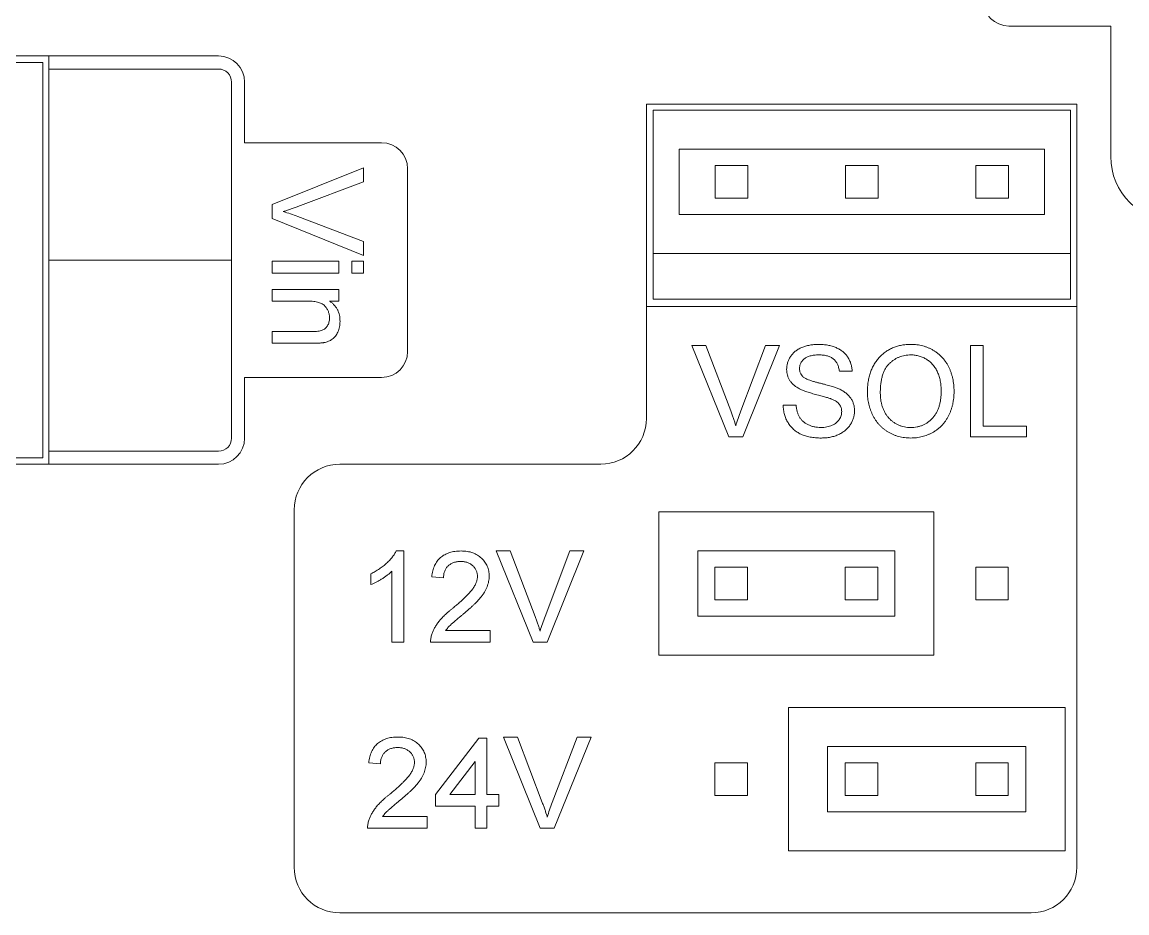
# Model space of a CAD drawing. Header units: inches. Extents: x 0.3 to 10.6, y 0.4 to 8.2.
# Drawn here: x 2.375 to 3.222, y 4.378 to 5.061 of the extents above; entities that cross this region are included whole.
import ezdxf

# ---------------------------------------------------------------- set-up
doc = ezdxf.new("R2010")
doc.units = ezdxf.units.IN
doc.header["$MEASUREMENT"] = 0

msp = doc.modelspace()

# ---------------------------------------------------------------- linework, layer by layer
at = {"color": 7, "linetype": 'Continuous', "lineweight": 15}
for p, q in [((3.13184, 5.05794), (3.20984, 5.05794)), ((3.20984, 5.05794), (3.20984, 4.95794)), ((2.05084, 5.03494), (2.39584, 5.03494)), ((2.52584, 5.03494), (2.39584, 5.03494)), ((2.39584, 5.03494), (2.39584, 5.02494)), ((2.39105, 5.03001), (2.31625, 5.03001)), ((2.39105, 4.72686), (2.39105, 5.03001)), ((2.52584, 5.02494), (2.39584, 5.02494)), ((2.39584, 5.02494), (2.39584, 4.87844)), ((2.53584, 4.87844), (2.53584, 5.01494)), ((2.54584, 4.96844), (2.54584, 5.01494)), ((3.18384, 4.99794), (2.85384, 4.99794)), ((2.85384, 4.99794), (2.85384, 4.84294)), ((3.18384, 4.84294), (3.18384, 4.99794)), ((2.85906, 4.99344), (3.17906, 4.99344)), ((2.85906, 4.84851), (2.85906, 4.99344)), ((3.17906, 4.99344), (3.17906, 4.84851)), ((2.65084, 4.96844), (2.54584, 4.96844)), ((2.87906, 4.96344), (2.87906, 4.91344)), ((3.15906, 4.96344), (2.87906, 4.96344)), ((3.15906, 4.91344), (3.15906, 4.96344)), ((2.56694, 4.92104), (2.63694, 4.94926)), ((2.63694, 4.94926), (2.63694, 4.93856)), ((2.67084, 4.80844), (2.67084, 4.94844)), ((2.93156, 4.95094), (2.90656, 4.95094)), ((2.90656, 4.95094), (2.90656, 4.92594)), ((2.93156, 4.92594), (2.93156, 4.95094)), ((3.03156, 4.95094), (3.00656, 4.95094)), ((3.00656, 4.95094), (3.00656, 4.92594)), ((3.03156, 4.92594), (3.03156, 4.95094)), ((3.10656, 4.95094), (3.10656, 4.92594)), ((3.13156, 4.95094), (3.10656, 4.95094)), ((3.13156, 4.92594), (3.13156, 4.95094)), ((2.63694, 4.93856), (2.58677, 4.91952)), ((2.90656, 4.92594), (2.93156, 4.92594)), ((3.00656, 4.92594), (3.03156, 4.92594)), ((3.10656, 4.92594), (3.13156, 4.92594)), ((2.56694, 4.91034), (2.56694, 4.92104)), ((2.87906, 4.91344), (3.15906, 4.91344)), ((2.63694, 4.8821), (2.56694, 4.91034)), ((2.58677, 4.91188), (2.63694, 4.89279)), ((2.63694, 4.89279), (2.63694, 4.8821)), ((2.85906, 4.88344), (3.17906, 4.88344)), ((2.53584, 4.87844), (2.39584, 4.87844)), ((2.39584, 4.87844), (2.39584, 4.73194)), ((2.53584, 4.74194), (2.53584, 4.87844)), ((2.56694, 4.86856), (2.56694, 4.87754)), ((2.56694, 4.87754), (2.6181, 4.87754)), ((2.6181, 4.87754), (2.6181, 4.86856)), ((2.62797, 4.87754), (2.63694, 4.87754)), ((2.62797, 4.86856), (2.62797, 4.87754)), ((2.63694, 4.87754), (2.63694, 4.86856)), ((2.6181, 4.86856), (2.56694, 4.86856)), ((2.63694, 4.86856), (2.62797, 4.86856)), ((2.56694, 4.84703), (2.56694, 4.856)), ((2.56694, 4.856), (2.6181, 4.856)), ((2.6181, 4.856), (2.6181, 4.84703)), ((2.59437, 4.84703), (2.56694, 4.84703)), ((2.6181, 4.84703), (2.61096, 4.84703)), ((2.85906, 4.84851), (3.17906, 4.84851)), ((2.85384, 4.84294), (2.85384, 4.75694)), ((3.18384, 4.84294), (2.85384, 4.84294)), ((3.18384, 4.41294), (3.18384, 4.84294)), ((2.56694, 4.81472), (2.56694, 4.82369)), ((2.56694, 4.82369), (2.59749, 4.82369)), ((2.59824, 4.81472), (2.56694, 4.81472)), ((2.91701, 4.74294), (2.88879, 4.81294)), ((2.88879, 4.81294), (2.89948, 4.81294)), ((2.89948, 4.81294), (2.91853, 4.76276)), ((2.92617, 4.76276), (2.94525, 4.81294)), ((2.95595, 4.81294), (2.92771, 4.74294)), ((2.94525, 4.81294), (2.95595, 4.81294)), ((3.10231, 4.74294), (3.10231, 4.81294)), ((3.10231, 4.81294), (3.11218, 4.81294)), ((3.11218, 4.81294), (3.11218, 4.75101)), ((2.54584, 4.78844), (2.65084, 4.78844)), ((2.54584, 4.74194), (2.54584, 4.78844)), ((3.01166, 4.79319), (3.00179, 4.79319)), ((2.95872, 4.76717), (2.96859, 4.76717)), ((3.11218, 4.75101), (3.14538, 4.75101)), ((3.14538, 4.75101), (3.14538, 4.74294)), ((2.92771, 4.74294), (2.91701, 4.74294)), ((3.14538, 4.74294), (3.10231, 4.74294)), ((2.39105, 4.72686), (2.31625, 4.72686)), ((2.39584, 4.73194), (2.52584, 4.73194)), ((2.39584, 4.73194), (2.39584, 4.72194)), ((2.39584, 4.72194), (2.05084, 4.72194)), ((2.39584, 4.72194), (2.52584, 4.72194)), ((2.81884, 4.72194), (2.61884, 4.72194)), ((2.58384, 4.68694), (2.58384, 4.41294)), ((2.86334, 4.68544), (2.86334, 4.57544)), ((3.07434, 4.68544), (2.86334, 4.68544)), ((3.07434, 4.57544), (3.07434, 4.68544)), ((2.66203, 4.65544), (2.66781, 4.65544)), ((2.66781, 4.65544), (2.66781, 4.58544)), ((2.767, 4.58544), (2.73877, 4.65544)), ((2.73877, 4.65544), (2.74947, 4.65544)), ((2.74947, 4.65544), (2.76852, 4.60526)), ((2.77616, 4.60526), (2.79524, 4.65544)), ((2.80594, 4.65544), (2.7777, 4.58544)), ((2.79524, 4.65544), (2.80594, 4.65544)), ((3.04434, 4.65544), (2.89334, 4.65544)), ((2.89334, 4.65544), (2.89334, 4.60544)), ((3.04434, 4.60544), (3.04434, 4.65544)), ((2.93134, 4.64294), (2.90634, 4.64294)), ((2.90634, 4.64294), (2.90634, 4.61794)), ((2.93134, 4.61794), (2.93134, 4.64294)), ((3.03134, 4.64294), (3.00634, 4.64294)), ((3.00634, 4.64294), (3.00634, 4.61794)), ((3.03134, 4.61794), (3.03134, 4.64294)), ((3.13134, 4.64294), (3.10634, 4.64294)), ((3.10634, 4.64294), (3.10634, 4.61794)), ((3.13134, 4.61794), (3.13134, 4.64294)), ((2.64268, 4.62966), (2.64268, 4.63794)), ((2.65883, 4.58544), (2.65883, 4.63998)), ((2.69832, 4.63479), (2.68935, 4.63569)), ((2.90634, 4.61794), (2.93134, 4.61794)), ((3.00634, 4.61794), (3.03134, 4.61794)), ((3.10634, 4.61794), (3.13134, 4.61794)), ((2.89334, 4.60544), (3.04434, 4.60544)), ((2.69997, 4.59441), (2.73422, 4.59441)), ((2.73422, 4.59441), (2.73422, 4.58544)), ((2.66781, 4.58544), (2.65883, 4.58544)), ((2.73422, 4.58544), (2.68845, 4.58544)), ((2.7777, 4.58544), (2.767, 4.58544)), ((2.86334, 4.57544), (3.07434, 4.57544)), ((3.17484, 4.53544), (2.96284, 4.53544)), ((2.96284, 4.53544), (2.96284, 4.42544)), ((3.17484, 4.42544), (3.17484, 4.53544)), ((2.69218, 4.46883), (2.72539, 4.5119)), ((2.72539, 4.5119), (2.73167, 4.5119)), ((2.73167, 4.5119), (2.73167, 4.46883)), ((2.77253, 4.4428), (2.7443, 4.5128)), ((2.7443, 4.5128), (2.755, 4.5128)), ((2.755, 4.5128), (2.77405, 4.46263)), ((2.78169, 4.46263), (2.80077, 4.5128)), ((2.81147, 4.5128), (2.78323, 4.4428)), ((2.80077, 4.5128), (2.81147, 4.5128)), ((3.14484, 4.50544), (2.99284, 4.50544)), ((2.99284, 4.50544), (2.99284, 4.45544)), ((3.14484, 4.45544), (3.14484, 4.50544)), ((2.65, 4.49216), (2.64103, 4.49306)), ((2.7227, 4.49404), (2.70326, 4.46883)), ((2.7227, 4.46883), (2.7227, 4.49404)), ((2.93134, 4.49294), (2.90634, 4.49294)), ((2.90634, 4.49294), (2.90634, 4.46794)), ((2.93134, 4.46794), (2.93134, 4.49294)), ((3.03134, 4.49294), (3.00634, 4.49294)), ((3.00634, 4.49294), (3.00634, 4.46794)), ((3.03134, 4.46794), (3.03134, 4.49294)), ((3.13134, 4.49294), (3.10634, 4.49294)), ((3.10634, 4.49294), (3.10634, 4.46794)), ((3.13134, 4.46794), (3.13134, 4.49294)), ((2.69218, 4.45985), (2.69218, 4.46883)), ((2.70326, 4.46883), (2.7227, 4.46883)), ((2.73167, 4.46883), (2.74064, 4.46883)), ((2.74064, 4.46883), (2.74064, 4.45985)), ((2.90634, 4.46794), (2.93134, 4.46794)), ((3.00634, 4.46794), (3.03134, 4.46794)), ((3.10634, 4.46794), (3.13134, 4.46794)), ((2.7227, 4.45985), (2.69218, 4.45985)), ((2.7227, 4.4428), (2.7227, 4.45985)), ((2.74064, 4.45985), (2.73167, 4.45985)), ((2.73167, 4.45985), (2.73167, 4.4428)), ((2.99284, 4.45544), (3.14484, 4.45544)), ((2.65166, 4.45178), (2.6859, 4.45178)), ((2.6859, 4.45178), (2.6859, 4.4428)), ((2.6859, 4.4428), (2.64013, 4.4428)), ((2.73167, 4.4428), (2.7227, 4.4428)), ((2.78323, 4.4428), (2.77253, 4.4428)), ((2.96284, 4.42544), (3.17484, 4.42544)), ((2.61884, 4.37794), (3.14884, 4.37794))]:
    msp.add_line(p, q, dxfattribs=at)
for centre, radius, start, end in [((3.13184, 5.07794), 0.02, 180, 270), ((2.52584, 5.01494), 0.02, 0, 90), ((2.52584, 5.01494), 0.01, 0, 90), ((2.65084, 4.94844), 0.02, 0, 90), ((3.25984, 4.95794), 0.05, 180, 0), ((2.65084, 4.80844), 0.02, 270, 0), ((2.81884, 4.75694), 0.035, 270, 0), ((2.52584, 4.74194), 0.01, 270, 0), ((2.52584, 4.74194), 0.02, 270, 0), ((2.61884, 4.68694), 0.035, 90, 180), ((2.61884, 4.41294), 0.035, 180, 270), ((3.14884, 4.41294), 0.035, 270, 0)]:
    msp.add_arc(centre, radius, start, end, dxfattribs=at)
for points, knots in [([(2.58677, 4.91952), (2.58578, 4.91915), (2.58385, 4.91841), (2.58097, 4.91743), (2.5782, 4.91649), (2.57636, 4.91594), (2.57547, 4.91568)], [0, 0, 0, 0, 0.265692, 0.519361, 0.76558, 1, 1, 1, 1]), ([(2.57547, 4.91568), (2.57736, 4.91511), (2.58117, 4.91396), (2.5849, 4.91258), (2.58677, 4.91188)], [0, 0, 0, 0, 0.496441, 1, 1, 1, 1]), ([(2.61092, 4.83394), (2.61091, 4.83438), (2.61088, 4.83525), (2.61074, 4.83652), (2.61044, 4.83774), (2.61009, 4.83893), (2.60958, 4.84005), (2.609, 4.84114), (2.60829, 4.84218), (2.60748, 4.84318), (2.60652, 4.84412), (2.60534, 4.8449), (2.60398, 4.84555), (2.60243, 4.8461), (2.60069, 4.84651), (2.59875, 4.84682), (2.59662, 4.847), (2.59514, 4.84702), (2.59437, 4.84703)], [0, 0, 0, 0, 0.05474, 0.107494, 0.159432, 0.210592, 0.261398, 0.312429, 0.36439, 0.41773, 0.472461, 0.530716, 0.592905, 0.660261, 0.734487, 0.815792, 0.903972, 1, 1, 1, 1]), ([(2.61096, 4.84703), (2.6116, 4.84656), (2.61285, 4.84565), (2.6145, 4.84408), (2.61589, 4.84233), (2.61704, 4.84046), (2.61791, 4.83841), (2.61854, 4.83622), (2.61893, 4.83388), (2.61897, 4.83227), (2.619, 4.83145)], [0, 0, 0, 0, 0.128951, 0.252973, 0.373396, 0.492638, 0.612688, 0.736276, 0.865056, 1, 1, 1, 1]), ([(2.59749, 4.82369), (2.5983, 4.8237), (2.59982, 4.82372), (2.60193, 4.82389), (2.60372, 4.82419), (2.60523, 4.8246), (2.6065, 4.82521), (2.60761, 4.826), (2.60859, 4.82696), (2.60941, 4.82812), (2.61009, 4.82941), (2.61058, 4.83082), (2.61086, 4.83235), (2.6109, 4.8334), (2.61092, 4.83394)], [0, 0, 0, 0, 0.125533, 0.234129, 0.327094, 0.405164, 0.474844, 0.543682, 0.613556, 0.686418, 0.761263, 0.83768, 0.916901, 1, 1, 1, 1]), ([(2.619, 4.83145), (2.61898, 4.83073), (2.61894, 4.8293), (2.61863, 4.82722), (2.61811, 4.82521), (2.61739, 4.82332), (2.61649, 4.8216), (2.61549, 4.82006), (2.61432, 4.81877), (2.61302, 4.81772), (2.6116, 4.81685), (2.61005, 4.81616), (2.60839, 4.81557), (2.60723, 4.81531), (2.60663, 4.81518)], [0, 0, 0, 0, 0.096432, 0.190028, 0.28182, 0.372899, 0.460187, 0.541381, 0.618426, 0.691795, 0.765068, 0.840083, 0.918225, 1, 1, 1, 1]), ([(2.60663, 4.81518), (2.60641, 4.81514), (2.60594, 4.81505), (2.60517, 4.81498), (2.60429, 4.81489), (2.6033, 4.81482), (2.60219, 4.81479), (2.60098, 4.81474), (2.59965, 4.81473), (2.59872, 4.81472), (2.59824, 4.81472)], [0, 0, 0, 0, 0.079515, 0.17013, 0.275678, 0.394386, 0.526238, 0.669757, 0.828207, 1, 1, 1, 1]), ([(2.96141, 4.79466), (2.96144, 4.79553), (2.96151, 4.79726), (2.9621, 4.79979), (2.96303, 4.80223), (2.9641, 4.80416), (2.96514, 4.80563), (2.966, 4.80668), (2.96697, 4.80765), (2.96801, 4.80856), (2.96915, 4.80939), (2.97035, 4.81017), (2.97167, 4.81085), (2.97351, 4.8117), (2.97597, 4.81256), (2.97908, 4.8133), (2.98234, 4.81374), (2.98457, 4.8138), (2.98571, 4.81383)], [0, 0, 0, 0, 0.074995, 0.149165, 0.223664, 0.300412, 0.33957, 0.378921, 0.418096, 0.45823, 0.498427, 0.539708, 0.582216, 0.625824, 0.715481, 0.807384, 0.901634, 1, 1, 1, 1]), ([(2.98571, 4.81383), (2.98695, 4.8138), (2.98938, 4.81375), (2.9929, 4.81329), (2.99618, 4.81249), (2.99876, 4.81161), (3.00066, 4.81071), (3.00202, 4.81), (3.00327, 4.80919), (3.00444, 4.80832), (3.00554, 4.80737), (3.00653, 4.80634), (3.00746, 4.80525), (3.00856, 4.80369), (3.00974, 4.80163), (3.01076, 4.79896), (3.01146, 4.79613), (3.01159, 4.79418), (3.01166, 4.79319)], [0, 0, 0, 0, 0.100475, 0.195644, 0.286083, 0.372983, 0.415026, 0.456052, 0.495939, 0.535566, 0.574087, 0.612519, 0.651081, 0.689513, 0.766237, 0.84235, 0.919974, 1, 1, 1, 1]), ([(3.02333, 4.77701), (3.02336, 4.77841), (3.0234, 4.78115), (3.02385, 4.78513), (3.02456, 4.78888), (3.02559, 4.79239), (3.0269, 4.79567), (3.02848, 4.79872), (3.03039, 4.80153), (3.03256, 4.80409), (3.03497, 4.80637), (3.03755, 4.80838), (3.04031, 4.81007), (3.04324, 4.81146), (3.04634, 4.81252), (3.0496, 4.81327), (3.05303, 4.81375), (3.05538, 4.81381), (3.05658, 4.81383)], [0, 0, 0, 0, 0.075226, 0.146575, 0.2145, 0.27953, 0.342403, 0.403496, 0.463762, 0.523864, 0.583252, 0.641302, 0.698898, 0.756295, 0.814628, 0.874325, 0.935783, 1, 1, 1, 1]), ([(3.05658, 4.81383), (3.05737, 4.81382), (3.05894, 4.81379), (3.06126, 4.81358), (3.06352, 4.81321), (3.06572, 4.81271), (3.06786, 4.81206), (3.06995, 4.81129), (3.07196, 4.81033), (3.07392, 4.80926), (3.07579, 4.80806), (3.07755, 4.80673), (3.0792, 4.80529), (3.08075, 4.80376), (3.08215, 4.80209), (3.08346, 4.80032), (3.08465, 4.79843), (3.08571, 4.79643), (3.08667, 4.79435), (3.08748, 4.79219), (3.08818, 4.78997), (3.08876, 4.78767), (3.08918, 4.7853), (3.08952, 4.78287), (3.08969, 4.78037), (3.08973, 4.77868), (3.08974, 4.77782)], [0, 0, 0, 0, 0.043099, 0.0855868, 0.1269077, 0.1679675, 0.2084496, 0.2490254, 0.2892805, 0.3300098, 0.3705977, 0.410466, 0.4500332, 0.4896882, 0.5291164, 0.5690368, 0.6097031, 0.6507589, 0.6925093, 0.7342191, 0.7767069, 0.8195518, 0.8633507, 0.9078385, 0.9533337, 1, 1, 1, 1]), ([(2.9861, 4.80576), (2.98548, 4.80575), (2.98428, 4.80574), (2.98253, 4.80558), (2.98092, 4.80535), (2.97944, 4.80502), (2.97809, 4.80458), (2.97686, 4.80407), (2.97577, 4.80343), (2.97481, 4.80271), (2.97398, 4.80192), (2.97327, 4.80109), (2.97264, 4.80024), (2.97215, 4.79932), (2.97175, 4.79838), (2.97149, 4.79739), (2.97131, 4.79636), (2.97129, 4.79567), (2.97128, 4.79531)], [0, 0, 0, 0, 0.091511, 0.177143, 0.257108, 0.331198, 0.400592, 0.465625, 0.526973, 0.585443, 0.641399, 0.695044, 0.746782, 0.796959, 0.847545, 0.897439, 0.947649, 1, 1, 1, 1]), ([(3.00179, 4.79319), (3.00173, 4.79369), (3.00161, 4.79467), (3.0013, 4.79609), (3.00088, 4.79741), (3.00038, 4.79864), (2.99977, 4.79977), (2.99906, 4.80081), (2.99825, 4.80174), (2.99734, 4.8026), (2.99633, 4.80334), (2.9952, 4.80399), (2.99395, 4.80454), (2.9926, 4.80498), (2.99114, 4.80533), (2.98956, 4.80559), (2.98787, 4.80572), (2.9867, 4.80574), (2.9861, 4.80576)], [0, 0, 0, 0, 0.067155, 0.131403, 0.192732, 0.251253, 0.307704, 0.362699, 0.417778, 0.472304, 0.527873, 0.58523, 0.645057, 0.707952, 0.774434, 0.84494, 0.920404, 1, 1, 1, 1]), ([(3.05663, 4.80576), (3.05585, 4.80574), (3.0543, 4.80571), (3.05201, 4.80537), (3.04981, 4.80486), (3.04768, 4.80414), (3.04566, 4.80319), (3.04372, 4.80203), (3.04184, 4.80068), (3.04007, 4.79912), (3.03842, 4.79733), (3.03702, 4.79522), (3.03584, 4.79283), (3.03486, 4.79018), (3.03411, 4.78725), (3.03359, 4.78405), (3.03326, 4.78056), (3.03322, 4.77815), (3.0332, 4.7769)], [0, 0, 0, 0, 0.055943, 0.110382, 0.164048, 0.216759, 0.269601, 0.323009, 0.377581, 0.433449, 0.490922, 0.550625, 0.613117, 0.679861, 0.751358, 0.828261, 0.910795, 1, 1, 1, 1]), ([(3.07987, 4.77789), (3.07986, 4.77859), (3.07985, 4.77994), (3.0797, 4.78194), (3.0795, 4.78388), (3.07919, 4.78576), (3.07877, 4.78756), (3.07831, 4.7893), (3.07773, 4.79097), (3.07707, 4.79257), (3.07633, 4.7941), (3.0755, 4.79554), (3.07459, 4.79688), (3.07361, 4.79816), (3.07252, 4.79931), (3.07137, 4.8004), (3.07013, 4.8014), (3.06882, 4.80231), (3.06745, 4.80312), (3.06602, 4.80382), (3.06457, 4.80443), (3.06306, 4.8049), (3.06151, 4.80528), (3.05992, 4.80557), (3.05829, 4.80572), (3.05719, 4.80574), (3.05663, 4.80576)], [0, 0, 0, 0, 0.050852, 0.099752, 0.147438, 0.194086, 0.239171, 0.28334, 0.326577, 0.368936, 0.410572, 0.451051, 0.490877, 0.530044, 0.568937, 0.607578, 0.64642, 0.685679, 0.724799, 0.763513, 0.802173, 0.84074, 0.879649, 0.919071, 0.959098, 1, 1, 1, 1]), ([(2.97174, 4.77953), (2.97092, 4.77998), (2.96933, 4.78084), (2.96719, 4.78237), (2.96538, 4.78408), (2.96393, 4.78595), (2.96278, 4.78795), (2.96201, 4.7901), (2.96148, 4.79234), (2.96143, 4.79388), (2.96141, 4.79466)], [0, 0, 0, 0, 0.144805, 0.279512, 0.406394, 0.527502, 0.645393, 0.761885, 0.878942, 1, 1, 1, 1]), ([(2.97128, 4.79531), (2.97131, 4.79471), (2.97135, 4.79354), (2.97186, 4.79188), (2.97264, 4.79036), (2.9734, 4.78954), (2.97379, 4.78913)], [0, 0, 0, 0, 0.262741, 0.509957, 0.753327, 1, 1, 1, 1]), ([(2.97379, 4.78913), (2.97403, 4.78892), (2.97457, 4.78846), (2.97557, 4.78785), (2.97681, 4.78724), (2.9783, 4.78663), (2.98003, 4.78602), (2.98201, 4.78539), (2.98424, 4.78476), (2.98665, 4.78416), (2.98908, 4.78355), (2.9914, 4.78295), (2.99352, 4.78237), (2.99545, 4.78182), (2.99719, 4.78127), (2.99874, 4.78074), (3.0001, 4.78024), (3.00093, 4.77989), (3.00132, 4.77973)], [0, 0, 0, 0, 0.032743, 0.07241, 0.119611, 0.174673, 0.237345, 0.308352, 0.38763, 0.474784, 0.563332, 0.645136, 0.720203, 0.789134, 0.851497, 0.907331, 0.956969, 1, 1, 1, 1]), ([(2.99613, 4.77178), (2.99588, 4.77188), (2.99532, 4.77211), (2.99437, 4.77241), (2.99324, 4.7728), (2.9919, 4.77321), (2.99036, 4.77363), (2.98863, 4.77412), (2.9867, 4.77463), (2.98463, 4.77518), (2.98255, 4.77573), (2.98055, 4.77629), (2.97872, 4.77685), (2.97703, 4.77739), (2.97549, 4.77794), (2.9741, 4.77847), (2.97286, 4.77898), (2.9721, 4.77936), (2.97174, 4.77953)], [0, 0, 0, 0, 0.0312, 0.070487, 0.117215, 0.171576, 0.234122, 0.303963, 0.382156, 0.467646, 0.554335, 0.635074, 0.710037, 0.779092, 0.842966, 0.901001, 0.953246, 1, 1, 1, 1]), ([(3.00132, 4.77973), (3.00182, 4.7795), (3.00281, 4.77904), (3.00421, 4.77827), (3.00551, 4.77746), (3.00671, 4.7766), (3.00781, 4.77569), (3.00881, 4.77473), (3.00971, 4.77374), (3.01049, 4.77267), (3.0112, 4.77159), (3.01181, 4.77045), (3.01231, 4.76928), (3.01274, 4.76806), (3.01305, 4.7668), (3.0133, 4.76551), (3.01344, 4.76417), (3.01345, 4.76326), (3.01346, 4.76281)], [0, 0, 0, 0, 0.074931, 0.147078, 0.216364, 0.282503, 0.346688, 0.408836, 0.469262, 0.528432, 0.587001, 0.644416, 0.702189, 0.759767, 0.81849, 0.877633, 0.93802, 1, 1, 1, 1]), ([(3.05649, 4.75012), (3.05733, 4.75014), (3.05896, 4.75018), (3.06135, 4.75052), (3.06363, 4.7511), (3.0658, 4.75187), (3.06785, 4.75292), (3.0698, 4.75415), (3.07161, 4.75565), (3.07332, 4.75733), (3.07486, 4.75924), (3.07622, 4.76134), (3.07733, 4.76365), (3.07829, 4.76612), (3.07899, 4.76881), (3.07951, 4.77167), (3.07982, 4.77472), (3.07985, 4.77682), (3.07987, 4.77789)], [0, 0, 0, 0, 0.061055, 0.119545, 0.176806, 0.232956, 0.288583, 0.344667, 0.401662, 0.46054, 0.520477, 0.581213, 0.643431, 0.707961, 0.775371, 0.846414, 0.921152, 1, 1, 1, 1]), ([(3.08974, 4.77782), (3.08973, 4.77695), (3.0897, 4.77524), (3.0895, 4.7727), (3.08916, 4.77023), (3.08871, 4.76783), (3.0881, 4.7655), (3.08737, 4.76324), (3.0865, 4.76105), (3.08551, 4.75893), (3.08439, 4.75692), (3.08315, 4.75502), (3.0818, 4.75325), (3.08036, 4.75159), (3.07878, 4.75008), (3.07709, 4.74869), (3.0753, 4.74742), (3.07341, 4.74629), (3.07143, 4.74531), (3.06942, 4.74443), (3.06737, 4.74368), (3.06528, 4.74308), (3.06314, 4.74262), (3.06098, 4.74228), (3.05877, 4.74208), (3.05728, 4.74205), (3.05654, 4.74204)], [0, 0, 0, 0, 0.04756, 0.093962, 0.139112, 0.183626, 0.227457, 0.270703, 0.313611, 0.35626, 0.398366, 0.439557, 0.480045, 0.519888, 0.559658, 0.599421, 0.639208, 0.679668, 0.72002, 0.759859, 0.79956, 0.839199, 0.878956, 0.918794, 0.959083, 1, 1, 1, 1]), ([(3.00359, 4.76233), (3.00356, 4.76283), (3.00352, 4.76382), (3.00322, 4.76526), (3.00264, 4.76658), (3.0019, 4.76783), (3.00087, 4.76897), (2.99956, 4.77003), (2.99796, 4.77098), (2.99676, 4.7715), (2.99613, 4.77178)], [0, 0, 0, 0, 0.117768, 0.230176, 0.339843, 0.450625, 0.566943, 0.696021, 0.839438, 1, 1, 1, 1]), ([(3.05654, 4.74204), (3.05573, 4.74205), (3.05414, 4.74207), (3.05178, 4.74231), (3.04949, 4.74267), (3.04725, 4.74319), (3.04509, 4.74386), (3.04299, 4.74468), (3.04095, 4.74563), (3.039, 4.74674), (3.03713, 4.74797), (3.03538, 4.74932), (3.03373, 4.75078), (3.03222, 4.75236), (3.0308, 4.75402), (3.02951, 4.75581), (3.02834, 4.75769), (3.02729, 4.75969), (3.02635, 4.76173), (3.02556, 4.76383), (3.02486, 4.76596), (3.02431, 4.76811), (3.02387, 4.7703), (3.02357, 4.77251), (3.02335, 4.77475), (3.02334, 4.77625), (3.02333, 4.77701)], [0, 0, 0, 0, 0.044697, 0.088534, 0.131409, 0.173814, 0.215715, 0.257247, 0.298848, 0.340604, 0.382029, 0.42297, 0.463632, 0.504048, 0.544591, 0.584964, 0.626265, 0.667979, 0.709943, 0.751382, 0.792619, 0.833948, 0.875008, 0.916446, 0.957907, 1, 1, 1, 1]), ([(3.0332, 4.7769), (3.03322, 4.77589), (3.03325, 4.77392), (3.03358, 4.77104), (3.0341, 4.76833), (3.0348, 4.76578), (3.03575, 4.7634), (3.03689, 4.76118), (3.03824, 4.75913), (3.0398, 4.75726), (3.0415, 4.75558), (3.04333, 4.75412), (3.04527, 4.75289), (3.04731, 4.75187), (3.04946, 4.75108), (3.05171, 4.75052), (3.05407, 4.75018), (3.05567, 4.75014), (3.05649, 4.75012)], [0, 0, 0, 0, 0.075964, 0.148125, 0.217201, 0.2833, 0.347202, 0.4093, 0.470426, 0.531588, 0.591739, 0.650258, 0.707303, 0.764208, 0.821148, 0.879119, 0.938423, 1, 1, 1, 1]), ([(2.91853, 4.76276), (2.9189, 4.76177), (2.91963, 4.75984), (2.92065, 4.75696), (2.92155, 4.75419), (2.9221, 4.75236), (2.92237, 4.75146)], [0, 0, 0, 0, 0.265687, 0.519738, 0.765585, 1, 1, 1, 1]), ([(2.92237, 4.75146), (2.92294, 4.75335), (2.92409, 4.75716), (2.92547, 4.76089), (2.92617, 4.76276)], [0, 0, 0, 0, 0.4964411, 1, 1, 1, 1]), ([(2.98804, 4.74204), (2.98727, 4.74204), (2.98578, 4.74206), (2.98359, 4.74221), (2.98149, 4.74242), (2.97948, 4.74274), (2.97757, 4.74317), (2.97575, 4.74367), (2.97402, 4.74425), (2.97239, 4.74494), (2.97086, 4.74574), (2.9694, 4.7466), (2.96803, 4.74757), (2.96675, 4.74865), (2.96554, 4.74979), (2.96443, 4.75105), (2.9634, 4.75238), (2.96247, 4.75381), (2.96163, 4.75531), (2.96088, 4.75685), (2.96025, 4.75846), (2.95974, 4.76011), (2.95931, 4.7618), (2.95901, 4.76355), (2.95879, 4.76534), (2.95874, 4.76655), (2.95872, 4.76717)], [0, 0, 0, 0, 0.052493, 0.102825, 0.151397, 0.198033, 0.242876, 0.285999, 0.327849, 0.368395, 0.407852, 0.446838, 0.485166, 0.523341, 0.561602, 0.59992, 0.638496, 0.677791, 0.71729, 0.756605, 0.796068, 0.835886, 0.875714, 0.916263, 0.95776, 1, 1, 1, 1]), ([(2.96859, 4.76717), (2.9687, 4.76628), (2.9689, 4.76458), (2.96949, 4.76216), (2.97024, 4.75999), (2.97117, 4.75804), (2.9724, 4.75632), (2.97389, 4.75477), (2.97569, 4.75343), (2.97772, 4.75224), (2.97998, 4.7513), (2.9824, 4.75061), (2.98496, 4.7502), (2.98671, 4.75014), (2.9876, 4.75012)], [0, 0, 0, 0, 0.093796, 0.180188, 0.260363, 0.334847, 0.407093, 0.481448, 0.559271, 0.64227, 0.728586, 0.815978, 0.906035, 1, 1, 1, 1]), ([(2.9876, 4.75012), (2.98839, 4.75013), (2.98994, 4.75016), (2.99217, 4.7505), (2.99427, 4.75099), (2.9962, 4.75172), (2.99795, 4.75262), (2.99947, 4.7537), (3.00077, 4.75492), (3.00179, 4.75631), (3.00259, 4.75776), (3.00317, 4.75926), (3.00352, 4.76079), (3.00357, 4.76182), (3.00359, 4.76233)], [0, 0, 0, 0, 0.105584, 0.205868, 0.300947, 0.393002, 0.480949, 0.562874, 0.641461, 0.717742, 0.791772, 0.862716, 0.931777, 1, 1, 1, 1]), ([(3.01346, 4.76281), (3.01342, 4.76189), (3.01335, 4.76007), (3.01273, 4.7574), (3.01174, 4.7548), (3.01059, 4.75274), (3.00951, 4.75117), (3.00859, 4.75004), (3.00758, 4.749), (3.00649, 4.748), (3.00532, 4.74708), (3.00406, 4.74624), (3.00271, 4.74545), (3.0008, 4.7445), (2.99825, 4.7435), (2.995, 4.74266), (2.99158, 4.74212), (2.98924, 4.74207), (2.98804, 4.74204)], [0, 0, 0, 0, 0.074816, 0.148535, 0.223872, 0.301297, 0.340894, 0.38034, 0.420127, 0.45995, 0.500831, 0.541907, 0.584439, 0.62808, 0.717267, 0.80786, 0.901925, 1, 1, 1, 1]), ([(2.64268, 4.63794), (2.6438, 4.63851), (2.64601, 4.63965), (2.64913, 4.64162), (2.65205, 4.64375), (2.65471, 4.64604), (2.65709, 4.64839), (2.6591, 4.65076), (2.66078, 4.65306), (2.66163, 4.65467), (2.66203, 4.65544)], [0, 0, 0, 0, 0.142657, 0.281169, 0.416977, 0.550852, 0.678364, 0.795032, 0.901998, 1, 1, 1, 1]), ([(2.68935, 4.63569), (2.68944, 4.63647), (2.68962, 4.638), (2.69006, 4.6402), (2.69069, 4.64225), (2.69143, 4.64417), (2.69237, 4.64594), (2.69343, 4.64759), (2.69468, 4.64906), (2.69606, 4.65041), (2.69758, 4.65159), (2.69924, 4.65263), (2.70103, 4.65349), (2.70294, 4.65421), (2.70498, 4.65476), (2.70713, 4.65515), (2.70942, 4.65539), (2.71098, 4.65542), (2.71178, 4.65544)], [0, 0, 0, 0, 0.0706753, 0.1374927, 0.2014728, 0.2628693, 0.3225501, 0.3807373, 0.4382197, 0.4954874, 0.5534837, 0.6113462, 0.6706437, 0.7315869, 0.7941832, 0.8594451, 0.9282076, 1, 1, 1, 1]), ([(2.71178, 4.65544), (2.71259, 4.65542), (2.71417, 4.65539), (2.71647, 4.65512), (2.71863, 4.65469), (2.72068, 4.65409), (2.72259, 4.6533), (2.72437, 4.65234), (2.72603, 4.65122), (2.72753, 4.64991), (2.72889, 4.64849), (2.73008, 4.64697), (2.73107, 4.64536), (2.73191, 4.64368), (2.73254, 4.6419), (2.73298, 4.64005), (2.73328, 4.63811), (2.73331, 4.63679), (2.73332, 4.63611)], [0, 0, 0, 0, 0.074712, 0.145539, 0.213339, 0.278615, 0.342094, 0.40389, 0.465063, 0.526577, 0.587328, 0.64638, 0.704345, 0.761672, 0.819418, 0.878039, 0.937796, 1, 1, 1, 1]), ([(2.71159, 4.64736), (2.7111, 4.64735), (2.71015, 4.64733), (2.70875, 4.64717), (2.70743, 4.64692), (2.70619, 4.64655), (2.70501, 4.64608), (2.70392, 4.64549), (2.70289, 4.64483), (2.70196, 4.64404), (2.70111, 4.64317), (2.70036, 4.64221), (2.69974, 4.64117), (2.69924, 4.64005), (2.69883, 4.63885), (2.69853, 4.63757), (2.69837, 4.63621), (2.69834, 4.63527), (2.69832, 4.63479)], [0, 0, 0, 0, 0.070696, 0.138358, 0.20337, 0.2657, 0.327256, 0.386512, 0.445858, 0.505173, 0.56378, 0.622343, 0.680824, 0.739795, 0.800801, 0.864239, 0.930631, 1, 1, 1, 1]), ([(2.72435, 4.63603), (2.72434, 4.63642), (2.72432, 4.63719), (2.72414, 4.63832), (2.72388, 4.63941), (2.72347, 4.64044), (2.72299, 4.64143), (2.72237, 4.64237), (2.72164, 4.64326), (2.72082, 4.64409), (2.71992, 4.64487), (2.71891, 4.64552), (2.71786, 4.6461), (2.71674, 4.64657), (2.71554, 4.64692), (2.71428, 4.64717), (2.71295, 4.64733), (2.71205, 4.64735), (2.71159, 4.64736)], [0, 0, 0, 0, 0.061762, 0.121174, 0.179421, 0.236843, 0.294322, 0.353191, 0.412721, 0.474522, 0.537057, 0.599591, 0.662367, 0.725246, 0.790316, 0.857724, 0.927232, 1, 1, 1, 1]), ([(2.65883, 4.63998), (2.65832, 4.63948), (2.65724, 4.63845), (2.65543, 4.63698), (2.6534, 4.6355), (2.65119, 4.63407), (2.64894, 4.63272), (2.64676, 4.63151), (2.64469, 4.63049), (2.64333, 4.62993), (2.64268, 4.62966)], [0, 0, 0, 0, 0.11167, 0.232094, 0.362743, 0.502558, 0.641525, 0.771098, 0.890162, 1, 1, 1, 1]), ([(2.70553, 4.61162), (2.70643, 4.61237), (2.70816, 4.61383), (2.71061, 4.616), (2.71285, 4.61801), (2.71484, 4.6199), (2.7166, 4.62166), (2.71813, 4.62327), (2.71944, 4.62473), (2.72053, 4.62611), (2.72144, 4.6274), (2.72222, 4.62866), (2.72286, 4.62992), (2.7234, 4.63116), (2.72383, 4.63239), (2.72412, 4.63362), (2.72432, 4.63483), (2.72434, 4.63563), (2.72435, 4.63603)], [0, 0, 0, 0, 0.11141, 0.214526, 0.309417, 0.396087, 0.474284, 0.544374, 0.60642, 0.660582, 0.709794, 0.756451, 0.800767, 0.843168, 0.884295, 0.923885, 0.962359, 1, 1, 1, 1]), ([(2.73332, 4.63611), (2.7333, 4.63542), (2.73326, 4.63403), (2.73296, 4.63196), (2.73244, 4.62991), (2.73176, 4.62786), (2.73083, 4.62579), (2.72965, 4.62369), (2.72818, 4.62154), (2.72677, 4.61971), (2.72546, 4.61818), (2.7243, 4.61692), (2.72296, 4.61558), (2.72148, 4.61412), (2.71981, 4.61258), (2.718, 4.61092), (2.716, 4.60919), (2.71462, 4.60801), (2.7139, 4.60739)], [0, 0, 0, 0, 0.057945, 0.116018, 0.174826, 0.234683, 0.296827, 0.364061, 0.436192, 0.51426, 0.556976, 0.604856, 0.657675, 0.715751, 0.77884, 0.847501, 0.921228, 1, 1, 1, 1]), ([(2.68939, 4.59166), (2.68968, 4.59248), (2.69029, 4.59415), (2.69151, 4.59656), (2.69296, 4.59896), (2.69436, 4.60091), (2.69564, 4.60246), (2.69672, 4.60368), (2.69792, 4.60493), (2.69923, 4.60621), (2.70064, 4.60752), (2.70216, 4.60887), (2.7038, 4.61024), (2.70494, 4.61115), (2.70553, 4.61162)], [0, 0, 0, 0, 0.100388, 0.204407, 0.310686, 0.422157, 0.480685, 0.543238, 0.6095, 0.679555, 0.753841, 0.831641, 0.913813, 1, 1, 1, 1]), ([(2.7139, 4.60739), (2.71329, 4.6069), (2.71212, 4.60594), (2.71045, 4.60456), (2.70896, 4.6033), (2.70761, 4.60219), (2.70645, 4.60118), (2.70543, 4.60032), (2.7046, 4.59956), (2.70333, 4.59841), (2.70173, 4.59677), (2.70054, 4.59518), (2.69997, 4.59441)], [0, 0, 0, 0, 0.1242, 0.23683, 0.339495, 0.431254, 0.511455, 0.581223, 0.640495, 0.688308, 0.850333, 1, 1, 1, 1]), ([(2.76852, 4.60526), (2.76889, 4.60427), (2.76962, 4.60234), (2.77063, 4.59946), (2.77154, 4.59669), (2.77209, 4.59486), (2.77236, 4.59396)], [0, 0, 0, 0, 0.265687, 0.519738, 0.765585, 1, 1, 1, 1]), ([(2.77236, 4.59396), (2.77293, 4.59585), (2.77407, 4.59966), (2.77546, 4.60339), (2.77616, 4.60526)], [0, 0, 0, 0, 0.496441, 1, 1, 1, 1]), ([(2.68845, 4.58544), (2.68845, 4.58597), (2.68845, 4.58703), (2.68863, 4.58861), (2.68891, 4.59016), (2.68923, 4.59116), (2.68939, 4.59166)], [0, 0, 0, 0, 0.252643, 0.50444, 0.750407, 1, 1, 1, 1]), ([(2.64103, 4.49306), (2.64112, 4.49384), (2.6413, 4.49536), (2.64174, 4.49757), (2.64237, 4.49962), (2.64312, 4.50154), (2.64405, 4.50331), (2.64511, 4.50495), (2.64636, 4.50643), (2.64774, 4.50777), (2.64927, 4.50896), (2.65093, 4.50999), (2.65272, 4.51086), (2.65462, 4.51158), (2.65666, 4.51212), (2.65882, 4.51251), (2.6611, 4.51275), (2.66267, 4.51278), (2.66347, 4.5128)], [0, 0, 0, 0, 0.070675, 0.137493, 0.201473, 0.262869, 0.32255, 0.380737, 0.43822, 0.495487, 0.553484, 0.611346, 0.670644, 0.731587, 0.794183, 0.859445, 0.928208, 1, 1, 1, 1]), ([(2.66347, 4.5128), (2.66427, 4.51279), (2.66585, 4.51276), (2.66815, 4.51248), (2.67032, 4.51205), (2.67236, 4.51145), (2.67428, 4.51067), (2.67606, 4.50971), (2.67771, 4.50858), (2.67921, 4.50728), (2.68057, 4.50585), (2.68176, 4.50433), (2.68275, 4.50272), (2.6836, 4.50105), (2.68423, 4.49927), (2.68467, 4.49741), (2.68497, 4.49547), (2.68499, 4.49415), (2.685, 4.49348)], [0, 0, 0, 0, 0.0747119, 0.1455392, 0.2133391, 0.2786151, 0.3420942, 0.4038901, 0.4650634, 0.5265767, 0.5873283, 0.6463805, 0.7043453, 0.7616719, 0.8194179, 0.8780394, 0.9377955, 1, 1, 1, 1]), ([(2.66327, 4.50472), (2.66278, 4.50471), (2.66183, 4.50469), (2.66044, 4.50453), (2.65912, 4.50429), (2.65787, 4.50392), (2.6567, 4.50345), (2.6556, 4.50286), (2.65457, 4.50219), (2.65364, 4.50141), (2.65279, 4.50053), (2.65204, 4.49958), (2.65143, 4.49853), (2.65092, 4.49741), (2.65051, 4.49622), (2.65021, 4.49494), (2.65005, 4.49357), (2.65002, 4.49264), (2.65, 4.49216)], [0, 0, 0, 0, 0.070696, 0.138358, 0.20337, 0.2657, 0.327256, 0.386512, 0.445858, 0.505173, 0.56378, 0.622343, 0.680824, 0.739795, 0.800801, 0.864239, 0.930631, 1, 1, 1, 1]), ([(2.67603, 4.49339), (2.67602, 4.49379), (2.676, 4.49456), (2.67582, 4.49569), (2.67557, 4.49678), (2.67516, 4.4978), (2.67467, 4.4988), (2.67405, 4.49973), (2.67333, 4.50063), (2.6725, 4.50146), (2.6716, 4.50224), (2.67059, 4.50289), (2.66955, 4.50347), (2.66842, 4.50394), (2.66723, 4.50428), (2.66597, 4.50453), (2.66464, 4.50469), (2.66373, 4.50471), (2.66327, 4.50472)], [0, 0, 0, 0, 0.061762, 0.121174, 0.179421, 0.236843, 0.294322, 0.353191, 0.412721, 0.474522, 0.537057, 0.599591, 0.662367, 0.725246, 0.790316, 0.857724, 0.927232, 1, 1, 1, 1]), ([(2.65721, 4.46898), (2.65811, 4.46974), (2.65985, 4.4712), (2.6623, 4.47337), (2.66453, 4.47538), (2.66652, 4.47727), (2.66828, 4.47902), (2.66981, 4.48064), (2.67112, 4.4821), (2.67221, 4.48347), (2.67313, 4.48477), (2.6739, 4.48603), (2.67455, 4.48728), (2.67509, 4.48852), (2.67551, 4.48976), (2.6758, 4.49098), (2.676, 4.49219), (2.67602, 4.493), (2.67603, 4.49339)], [0, 0, 0, 0, 0.1114097, 0.2145264, 0.3094172, 0.3960872, 0.4742842, 0.5443739, 0.6064196, 0.6605816, 0.7097938, 0.7564506, 0.8007673, 0.8431683, 0.8842949, 0.9238845, 0.9623587, 1, 1, 1, 1]), ([(2.685, 4.49348), (2.68498, 4.49279), (2.68495, 4.4914), (2.68464, 4.48933), (2.68413, 4.48728), (2.68344, 4.48522), (2.68251, 4.48316), (2.68133, 4.48106), (2.67987, 4.47891), (2.67846, 4.47708), (2.67715, 4.47555), (2.67598, 4.47429), (2.67464, 4.47295), (2.67316, 4.47148), (2.67149, 4.46994), (2.66968, 4.46829), (2.66768, 4.46656), (2.6663, 4.46537), (2.66558, 4.46476)], [0, 0, 0, 0, 0.057945, 0.116018, 0.174826, 0.234683, 0.296827, 0.364061, 0.436192, 0.51426, 0.556976, 0.604856, 0.657675, 0.715751, 0.77884, 0.847501, 0.921228, 1, 1, 1, 1]), ([(2.64107, 4.44903), (2.64137, 4.44985), (2.64197, 4.45152), (2.6432, 4.45393), (2.64464, 4.45632), (2.64604, 4.45827), (2.64733, 4.45983), (2.64841, 4.46105), (2.6496, 4.4623), (2.65091, 4.46357), (2.65232, 4.46488), (2.65384, 4.46624), (2.65548, 4.46761), (2.65663, 4.46852), (2.65721, 4.46898)], [0, 0, 0, 0, 0.100388, 0.204407, 0.310686, 0.422157, 0.480685, 0.543238, 0.6095, 0.679555, 0.753841, 0.831641, 0.913813, 1, 1, 1, 1]), ([(2.66558, 4.46476), (2.66497, 4.46426), (2.6638, 4.46331), (2.66214, 4.46193), (2.66065, 4.46066), (2.6593, 4.45956), (2.65813, 4.45855), (2.65712, 4.45769), (2.65628, 4.45693), (2.65502, 4.45578), (2.65341, 4.45414), (2.65223, 4.45254), (2.65166, 4.45178)], [0, 0, 0, 0, 0.1242, 0.23683, 0.339495, 0.431254, 0.511455, 0.581223, 0.640495, 0.688308, 0.850333, 1, 1, 1, 1]), ([(2.77405, 4.46263), (2.77442, 4.46164), (2.77515, 4.4597), (2.77616, 4.45683), (2.77707, 4.45405), (2.77762, 4.45222), (2.77789, 4.45133)], [0, 0, 0, 0, 0.265687, 0.519738, 0.765585, 1, 1, 1, 1]), ([(2.77789, 4.45133), (2.77846, 4.45322), (2.7796, 4.45703), (2.78099, 4.46075), (2.78169, 4.46263)], [0, 0, 0, 0, 0.4964411, 1, 1, 1, 1]), ([(2.64013, 4.4428), (2.64013, 4.44333), (2.64013, 4.4444), (2.64031, 4.44597), (2.64059, 4.44753), (2.64091, 4.44853), (2.64107, 4.44903)], [0, 0, 0, 0, 0.252643, 0.50444, 0.750407, 1, 1, 1, 1])]:
    msp.add_open_spline(points, degree=3, knots=knots, dxfattribs=at)

doc.saveas('drawing.dxf')
